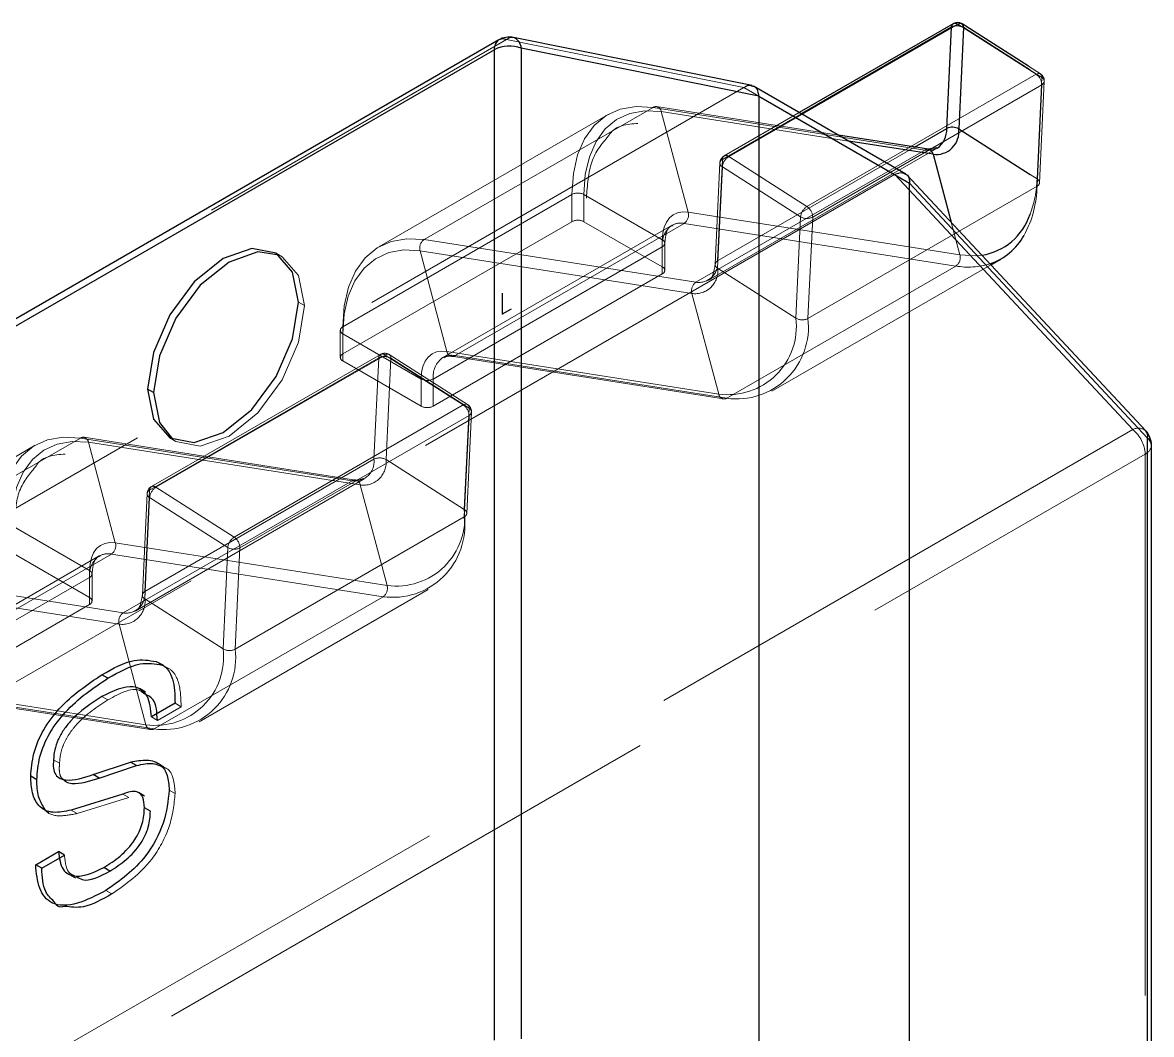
# Model space of a CAD drawing. Header units: millimetres. Extents: x 0 to 841, y 0 to 2287.
# Drawn here: x 587.422 to 590.07, y 216.438 to 218.811 of the extents above; entities that cross this region are included whole.
import ezdxf

# ---------------------------------------------------------------- set-up
doc = ezdxf.new("R2010")
doc.units = ezdxf.units.MM
doc.header["$PDSIZE"] = -1
doc.linetypes.add('HIDDEN', pattern=[1.905, 1.27, -0.635])

msp = doc.modelspace()

# ---------------------------------------------------------------- linework, layer by layer
at = {"color": 7, "linetype": 'HIDDEN', "lineweight": 18}
for p, q in [((589.0787, 218.4969), (589.6161, 218.8072)), ((589.6161, 218.8072), (589.7997, 218.6901)), ((584.5657, 216.4668), (588.5576, 218.7713)), ((588.5576, 218.7713), (589.1146, 218.659)), ((589.7997, 218.6901), (589.2623, 218.3798)), ((589.8097, 218.6911), (589.7818, 218.7089)), ((589.8131, 218.6824), (589.7857, 218.6999)), ((584.942, 216.2503), (589.114, 218.6587)), ((589.114, 218.6587), (589.4675, 218.4546)), ((589.2757, 218.355), (589.8131, 218.6652)), ((589.802, 218.4447), (589.8131, 218.6824)), ((589.8131, 218.6652), (589.802, 218.4275)), ((589.8079, 218.4356), (589.819, 218.6733)), ((588.3643, 218.3022), (588.9017, 218.6125)), ((588.9017, 218.6125), (589.5391, 218.5124)), ((589.3366, 218.5471), (588.9096, 218.6141)), ((588.7958, 218.5957), (588.2584, 218.2855)), ((588.9206, 218.6025), (588.9835, 218.3667)), ((589.36, 218.5335), (588.9206, 218.6025)), ((589.2496, 218.5973), (589.0639, 218.4901)), ((589.2444, 218.6002), (589.068, 218.4984)), ((589.0017, 218.2022), (589.5391, 218.5124)), ((589.0301, 218.2067), (589.5675, 218.5169)), ((589.0528, 218.2524), (589.5148, 218.5191)), ((589.058, 218.482), (589.0469, 218.2443)), ((589.0639, 218.4901), (589.0528, 218.2524)), ((589.0528, 218.2352), (589.0638, 218.4729)), ((589.0638, 218.4729), (589.2474, 218.3558)), ((589.2623, 218.3798), (589.0787, 218.4969)), ((589.4675, 218.4546), (585.2956, 216.0462)), ((589.4681, 218.4549), (590.0264, 217.8565)), ((589.7857, 218.4551), (589.802, 218.4447)), ((589.802, 218.4275), (589.2646, 218.1173)), ((588.1735, 218.0978), (588.7109, 218.408)), ((588.7109, 218.3443), (588.7109, 218.408)), ((588.7392, 218.408), (588.7392, 218.3443)), ((588.7392, 218.408), (588.923, 218.3019)), ((588.9835, 218.3667), (589.621, 218.2666)), ((588.1735, 218.0341), (588.7109, 218.3443)), ((588.9742, 218.3404), (588.4368, 218.0302)), ((588.7392, 218.3443), (588.923, 218.2382)), ((589.6117, 218.2403), (588.9742, 218.3404)), ((589.2474, 218.3558), (589.2364, 218.1181)), ((589.2646, 218.1173), (589.2757, 218.355)), ((589.6007, 218.3428), (589.621, 218.2666)), ((588.9458, 218.3359), (588.4084, 218.0257)), ((588.9483, 218.3372), (588.9458, 218.3359)), ((589.0017, 218.2022), (588.3643, 218.3022)), ((588.923, 218.2382), (588.923, 218.3019)), ((588.9289, 218.2301), (588.9289, 218.2937)), ((588.0317, 218.262), (588.0176, 218.2702)), ((588.4178, 218.0401), (588.355, 218.2759)), ((588.355, 218.2759), (588.9924, 218.1759)), ((588.923, 218.2855), (588.3856, 217.9753)), ((588.923, 218.2855), (588.923, 218.2219)), ((589.0469, 218.2443), (589.0469, 218.2438)), ((589.2364, 218.1181), (589.0528, 218.2352)), ((589.6117, 218.2403), (589.0743, 217.9301)), ((589.1801, 217.9468), (589.6935, 218.2433)), ((588.923, 218.2219), (588.3856, 217.9117)), ((588.0835, 218.1476), (588.0694, 218.1557)), ((589.0553, 217.9401), (588.9924, 218.1759)), ((588.1676, 218.0896), (588.1676, 218.0259)), ((588.1735, 218.0978), (588.1735, 218.0341)), ((588.1735, 218.0178), (588.1735, 218.0814)), ((588.3573, 217.9753), (588.1735, 218.0814)), ((588.2578, 218.0247), (587.7204, 217.7145)), ((588.2619, 218.033), (587.7245, 217.7228)), ((587.7352, 217.7214), (588.2726, 218.0316)), ((588.2467, 217.787), (588.2578, 218.0247)), ((588.2726, 218.0316), (588.4562, 217.9145)), ((588.286, 218.0239), (588.2749, 217.7862)), ((588.4662, 217.9155), (588.2826, 218.0326)), ((588.4696, 217.9068), (588.286, 218.0239)), ((588.4084, 218.0257), (588.4104, 218.0267)), ((589.0553, 217.9401), (588.4178, 218.0401)), ((588.4295, 218.0285), (588.4289, 218.0285)), ((588.4289, 218.0285), (589.0663, 217.9285)), ((588.4368, 218.0302), (589.0743, 217.9301)), ((588.3573, 217.9117), (588.1735, 218.0178)), ((588.3573, 217.9753), (588.3573, 217.9117)), ((588.3856, 217.9117), (588.3856, 217.9753)), ((588.4562, 217.9145), (587.9188, 217.6043)), ((587.9322, 217.5794), (588.4696, 217.8896)), ((588.4585, 217.6691), (588.4696, 217.9068)), ((588.4696, 217.8896), (588.4585, 217.6519)), ((588.4644, 217.66), (588.4755, 217.8977)), ((590.0264, 217.8565), (586.0925, 215.5855)), ((587.0208, 217.5266), (587.5582, 217.8369)), ((587.5582, 217.8369), (588.1956, 217.7368)), ((588.2035, 217.7384), (587.5661, 217.8385)), ((587.7676, 217.8372), (587.7817, 217.829)), ((587.4523, 217.8201), (586.9149, 217.5099)), ((587.5771, 217.8269), (587.64, 217.5911)), ((588.2146, 217.7268), (587.5771, 217.8269)), ((586.1217, 215.5284), (590.0556, 217.7994)), ((587.7093, 217.4768), (588.2467, 217.787)), ((588.2749, 217.7862), (588.4585, 217.6691)), ((590.0556, 217.7994), (590.0556, 215.543)), ((587.6582, 217.4266), (588.1956, 217.7368)), ((587.6866, 217.4311), (588.224, 217.7413)), ((588.2234, 217.7419), (588.2035, 217.7384)), ((587.7145, 217.7064), (587.7034, 217.4687)), ((587.7204, 217.7145), (587.7093, 217.4768)), ((587.9188, 217.6043), (587.7352, 217.7214)), ((588.2146, 217.7268), (588.2775, 217.491)), ((587.7093, 217.4596), (587.7203, 217.6973)), ((587.7203, 217.6973), (587.9039, 217.5802)), ((588.4585, 217.6519), (587.9211, 217.3417)), ((587.3957, 217.6324), (587.5795, 217.5263)), ((587.64, 217.5911), (588.2775, 217.491)), ((587.9039, 217.5802), (587.8929, 217.3425)), ((587.9211, 217.3417), (587.9322, 217.5794)), ((587.6023, 217.5603), (587.0649, 217.2501)), ((587.6307, 217.5648), (587.0933, 217.2546)), ((587.3957, 217.5688), (587.5795, 217.4626)), ((587.6048, 217.5616), (587.6023, 217.5603)), ((588.2682, 217.4647), (587.6307, 217.5648)), ((587.6582, 217.4266), (587.0208, 217.5266)), ((587.5795, 217.4626), (587.5795, 217.5263)), ((587.0114, 217.5003), (587.6489, 217.4003)), ((587.5795, 217.5099), (587.0421, 217.1997)), ((587.5795, 217.5099), (587.5795, 217.4463)), ((587.5854, 217.4545), (587.5854, 217.5181)), ((587.7034, 217.4687), (587.7034, 217.4682)), ((587.8366, 217.1712), (588.374, 217.4815)), ((587.5795, 217.4463), (587.0421, 217.1361)), ((587.8929, 217.3425), (587.7093, 217.4596)), ((588.2682, 217.4647), (587.7308, 217.1545)), ((587.7118, 217.1645), (587.6489, 217.4003)), ((587.7502, 217.3043), (587.7361, 217.3125)), ((587.7118, 217.1645), (587.0743, 217.2645)), ((587.0933, 217.2546), (587.7308, 217.1545)), ((587.0854, 217.2529), (587.7228, 217.1529)), ((587.6227, 217.2227), (587.6086, 217.2308)), ((587.7943, 217.2066), (587.7386, 217.1745)), ((587.7943, 217.2066), (587.7801, 217.2147)), ((587.7386, 217.1745), (587.7245, 217.1826)), ((587.5091, 217.0741), (587.495, 217.0822)), ((587.7541, 217.066), (587.74, 217.0742)), ((587.6714, 216.9938), (587.5508, 216.9563)), ((587.6714, 216.9938), (587.6573, 217.0019)), ((587.7804, 217.0031), (587.7662, 217.0113)), ((587.4702, 216.9666), (587.4844, 216.9584)), ((587.5508, 216.9563), (587.5367, 216.9644)), ((587.632, 216.7675), (587.6178, 216.7757))]:
    msp.add_line(p, q, dxfattribs=at)
at = {"color": 7, "linetype": 'Continuous', "lineweight": 25}
for p, q in [((589.6054, 218.8086), (589.2444, 218.6002)), ((589.6013, 218.8003), (589.2496, 218.5973)), ((589.5902, 218.5626), (589.6013, 218.8003)), ((589.6295, 218.7995), (589.6184, 218.5618)), ((589.7818, 218.7089), (589.6261, 218.8082)), ((589.7857, 218.6999), (589.6295, 218.7995)), ((588.5393, 218.7706), (584.5474, 216.4661)), ((589.1341, 218.6635), (588.5742, 218.7763)), ((588.529, 218.7477), (584.537, 216.4432)), ((588.529, 216.4243), (588.529, 218.7477)), ((588.5923, 218.7512), (588.5923, 216.4278)), ((589.1493, 218.639), (588.5923, 218.7512)), ((589.4943, 218.456), (589.137, 218.6622)), ((589.1493, 218.6382), (589.1493, 216.107)), ((589.5029, 218.4341), (589.1493, 218.6382)), ((589.5148, 218.5191), (589.5902, 218.5626)), ((589.6184, 218.5618), (589.7857, 218.4551)), ((589.547, 218.514), (589.3366, 218.5471)), ((589.5581, 218.5024), (589.36, 218.5335)), ((589.5669, 218.5175), (589.547, 218.514)), ((589.5581, 218.5024), (589.6007, 218.3428)), ((590.0568, 217.854), (589.4966, 218.4543)), ((590.0612, 217.8364), (589.5029, 218.4347)), ((589.5029, 215.9029), (589.5029, 218.4341)), ((589.6935, 218.2433), (589.7175, 218.2571)), ((587.7299, 217.9435), (587.7158, 217.9516)), ((590.0612, 215.5799), (590.0612, 217.8364)), ((590.0703, 215.5634), (590.0703, 217.8198)), ((587.6227, 217.2735), (587.6086, 217.2817)), ((587.711, 217.2409), (587.6969, 217.249)), ((587.7801, 217.2147), (587.7245, 217.1826)), ((587.5877, 217.0474), (587.6758, 217.0769)), ((587.6018, 217.0393), (587.6899, 217.0687)), ((587.6899, 217.0687), (587.6758, 217.0769)), ((587.4558, 217.0353), (587.4416, 217.0434)), ((587.6018, 217.0393), (587.5877, 217.0474)), ((587.6573, 217.0019), (587.5367, 216.9644)), ((587.7087, 216.9969), (587.6946, 217.0051)), ((587.7224, 216.9616), (587.7083, 216.9698)), ((587.4532, 216.836), (587.5066, 216.8667)), ((587.4674, 216.8278), (587.5207, 216.8586)), ((587.5207, 216.8586), (587.5066, 216.8667)), ((587.4674, 216.8278), (587.4532, 216.836)), ((587.5324, 216.8131), (587.5465, 216.805)), ((587.6273, 216.8211), (587.6132, 216.8292))]:
    msp.add_line(p, q, dxfattribs=at)
at = {"color": 7, "linetype": 'Continuous'}
for q in [(588.5483, 218.1764), (588.5692, 218.1401)]:
    msp.add_line((588.5483, 218.128), q, dxfattribs=at)
at = {"color": 7, "linetype": 'HIDDEN', "lineweight": 18, "flags": 128}
for points in [[(589.8131, 218.6824), (589.813, 218.6853), (589.8123, 218.6878), (589.8111, 218.6898), (589.8095, 218.6912), (589.8075, 218.6919), (589.8051, 218.692), (589.8025, 218.6914), (589.7997, 218.6901)], [(588.7109, 218.408), (588.7143, 218.457), (588.7243, 218.5009), (588.7408, 218.5388), (588.7633, 218.5697), (588.7914, 218.593), (588.8243, 218.6081), (588.8614, 218.6146), (588.9017, 218.6125)], [(588.9206, 218.6025), (588.8823, 218.6046), (588.8471, 218.5984), (588.8157, 218.584), (588.7891, 218.5619), (588.7676, 218.5324), (588.7519, 218.4964), (588.7424, 218.4546), (588.7392, 218.408)], [(588.923, 218.3019), (588.9241, 218.3174), (588.9273, 218.3313), (588.9325, 218.3433), (588.9397, 218.3531), (588.9486, 218.3605), (588.959, 218.3653), (588.9707, 218.3674), (588.9835, 218.3667)], [(588.3643, 218.3022), (588.324, 218.3044), (588.2869, 218.2979), (588.254, 218.2828), (588.2259, 218.2595), (588.2034, 218.2286), (588.1869, 218.1907), (588.1769, 218.1467), (588.1735, 218.0978)], [(588.0835, 218.1476), (588.07, 218.2179), (588.0317, 218.262), (588.0244, 218.2658)], [(588.1735, 218.0814), (588.1767, 218.128), (588.1863, 218.1698), (588.2019, 218.2059), (588.2234, 218.2353), (588.2501, 218.2574), (588.2814, 218.2718), (588.3166, 218.278), (588.355, 218.2759)], [(589.621, 218.2666), (589.6577, 218.2645), (589.6725, 218.2658)], [(589.0469, 218.2438), (589.0469, 218.244), (589.0473, 218.2416), (589.0484, 218.2393), (589.0503, 218.2371), (589.0528, 218.2352)], [(587.7749, 217.8334), (587.7817, 217.829), (587.8391, 217.8179), (587.9067, 217.8414), (587.9744, 217.896), (588.0317, 217.9733), (588.07, 218.0617), (588.0835, 218.1476)], [(588.286, 218.0239), (588.2859, 218.0268), (588.2852, 218.0293), (588.284, 218.0313), (588.2824, 218.0327), (588.2804, 218.0335), (588.278, 218.0335), (588.2754, 218.0329), (588.2726, 218.0316)], [(588.4178, 218.0401), (588.4051, 218.0408), (588.3933, 218.0388), (588.3829, 218.034), (588.374, 218.0266), (588.3668, 218.0168), (588.3616, 218.0048), (588.3584, 217.9908), (588.3573, 217.9753)], [(588.4696, 217.9068), (588.4695, 217.9097), (588.4688, 217.9122), (588.4676, 217.9142), (588.466, 217.9156), (588.4639, 217.9164), (588.4616, 217.9164), (588.459, 217.9158), (588.4562, 217.9145)], [(587.3674, 217.6324), (587.3708, 217.6814), (587.3808, 217.7253), (587.3973, 217.7632), (587.4198, 217.7942), (587.4479, 217.8174), (587.4808, 217.8325), (587.5179, 217.8391), (587.5582, 217.8369)], [(587.5771, 217.8269), (587.5388, 217.829), (587.5036, 217.8228), (587.4722, 217.8084), (587.4456, 217.7863), (587.4241, 217.7568), (587.4084, 217.7208), (587.3989, 217.679), (587.3957, 217.6324)], [(587.5795, 217.5263), (587.5806, 217.5418), (587.5838, 217.5557), (587.589, 217.5677), (587.5962, 217.5776), (587.605, 217.5849), (587.6155, 217.5897), (587.6272, 217.5918), (587.64, 217.5911)], [(587.7034, 217.4682), (587.7034, 217.4684), (587.7038, 217.466), (587.7049, 217.4637), (587.7068, 217.4615), (587.7093, 217.4596)]]:
    msp.add_lwpolyline(points, dxfattribs=at)
at = {"color": 7, "linetype": 'Continuous', "lineweight": 25, "flags": 128}
for points in [[(588.0694, 218.1557), (588.0559, 218.2261), (588.0176, 218.2702), (587.9602, 218.2813), (587.8926, 218.2578), (587.8249, 218.2032), (587.7676, 218.1259), (587.7293, 218.0375), (587.7158, 217.9516)], [(588.0244, 218.2658), (587.9744, 218.2732), (587.9067, 218.2497), (587.8391, 218.1951), (587.7817, 218.1177), (587.7434, 218.0294), (587.7299, 217.9435)], [(587.7158, 217.9516), (587.7293, 217.8813), (587.7676, 217.8372), (587.8249, 217.826), (587.8926, 217.8496), (587.9602, 217.9041), (588.0176, 217.9815), (588.0559, 218.0699), (588.0694, 218.1557)], [(587.7299, 217.9435), (587.7434, 217.8731), (587.7749, 217.8334)]]:
    msp.add_lwpolyline(points, dxfattribs=at)
at = {"color": 7, "linetype": 'Continuous', "lineweight": 25}
for centre, radius, start, end in [((589.6108, 218.8007), 0.0096, 124.715, 182.5208), ((589.6146, 218.7741), 0.0294, 59.5768, 117.0045), ((589.6154, 218.7913), 0.02, 57.47, 119.9973), ((589.6203, 218.8009), 0.00929, 351.1227, 51.4323), ((588.554, 218.7501), 0.0252, 125.7154, 185.5968), ((588.5643, 218.7273), 0.05, 78.6101, 119.9973), ((588.5638, 218.7497), 0.0285, 2.9828, 68.5963), ((588.5646, 218.678), 0.0783, 69.2858, 117.0774), ((589.5653, 218.5554), 0.0535, 262.2078, 6.8265), ((589.5383, 218.5598), 0.0519, 304.1915, 3.0505), ((589.6035, 218.5364), 0.0294, 59.5768, 117.0045), ((589.5438, 218.4999), 0.0145, 10.0033, 77.1947), ((589.6504, 218.4068), 0.1427, 278.9054, 341.5167), ((589.644, 218.3837), 0.1462, 288.9534, 330.7522), ((590.0203, 217.8198), 0.05, 0, 43.019), ((590.0414, 217.8408), 0.0203, 347.5912, 40.5561), ((590.0487, 217.8188), 0.0216, 2.7397, 54.5446)]:
    msp.add_arc(centre, radius, start, end, dxfattribs=at)
at = {"color": 7, "linetype": 'HIDDEN', "lineweight": 18}
for centre, radius, start, end in [((589.6095, 218.7996), 0.00991, 53.8916, 114.7979), ((589.6056, 218.7907), 0.0196, 57.4541, 59.9863), ((589.6219, 218.7995), 0.00959, 63.9655, 127.2242), ((588.5492, 218.7517), 0.0213, 66.6949, 117.5031), ((588.5711, 218.7568), 0.0198, 80.8267, 132.9371), ((589.7822, 218.6646), 0.031, 2.7342, 55.5334), ((589.799, 218.6742), 0.02, 0, 57.47), ((589.8094, 218.6738), 0.00934, 293.1763, 66.6943), ((589.81, 218.6742), 0.00873, 290.7834, 69.2166), ((589.795, 218.666), 0.0181, 357.3498, 0.0177), ((589.799, 218.6742), 0.02, 357.3317, 0), ((588.9079, 218.6022), 0.012, 81.8307, 121.2336), ((588.9064, 218.6), 0.0145, 10.0033, 77.1947), ((589.078, 218.4811), 0.02, 119.9973, 177.3317), ((589.0725, 218.4908), 0.00862, 50.1427, 184.6745), ((589.547, 218.5543), 0.0427, 259.3206, 298.6784), ((589.5453, 218.5021), 0.012, 81.8307, 121.2336), ((589.0675, 218.4815), 0.00934, 113.1763, 246.6943), ((589.0959, 218.4697), 0.0322, 122.2312, 174.2598), ((589.0682, 218.4804), 0.0196, 57.4541, 59.9863), ((589.5513, 218.4322), 0.2508, 331.4444, 358.9304), ((589.5473, 218.4516), 0.2548, 339.3091, 358.4404), ((589.7975, 218.4353), 0.0104, 1.2778, 64.0971), ((589.7976, 218.4368), 0.0103, 295.1276, 352.9872), ((588.725, 218.3807), 0.0307, 62.6097, 117.3903), ((588.9604, 218.3601), 0.0241, 305.1152, 15.9192), ((589.2795, 218.3526), 0.0322, 122.2312, 174.2598), ((589.245, 218.3545), 0.0307, 0.8209, 55.7128), ((588.725, 218.3171), 0.0307, 62.6097, 117.3903), ((588.9663, 218.298), 0.0431, 79.3997, 114.5573), ((589.2623, 218.3812), 0.0294, 239.5768, 297.0045), ((588.9769, 218.2915), 0.0542, 125.0181, 186.2941), ((588.3781, 218.2825), 0.0241, 125.1152, 195.9192), ((588.9199, 218.2937), 0.00873, 290.7834, 69.2166), ((589.5978, 218.26), 0.0241, 305.1152, 15.9192), ((588.9199, 218.2301), 0.00873, 290.7834, 69.2166), ((588.9997, 218.2288), 0.0535, 262.2078, 6.8265), ((589.0078, 218.247), 0.0453, 262.2078, 6.8265), ((589.0572, 218.243), 0.0103, 115.1276, 172.9872), ((589.6412, 218.4035), 0.1658, 259.7282, 287.6454), ((589.0156, 218.1825), 0.0241, 125.1152, 195.9192), ((589.077, 218.099), 0.1605, 262.2078, 6.8265), ((589.0971, 218.0972), 0.1687, 262.2078, 6.8265), ((589.2513, 218.1435), 0.0294, 239.5768, 297.0045), ((588.1766, 218.0896), 0.00873, 110.7834, 249.2166), ((588.1766, 218.0259), 0.00873, 110.7834, 249.2166), ((588.2664, 218.0254), 0.00862, 50.1427, 184.6745), ((588.2711, 217.9985), 0.0294, 59.5768, 117.0045), ((588.2719, 218.0157), 0.02, 57.47, 119.9973), ((588.2621, 218.0151), 0.0196, 57.4541, 59.9863), ((588.4395, 217.9812), 0.0542, 125.0181, 186.2941), ((588.4289, 217.9879), 0.043, 79.3655, 115.4943), ((588.4321, 218.0426), 0.0145, 190.0033, 257.1947), ((588.4305, 218.0405), 0.0121, 265.202, 301.1575), ((588.3715, 218.0026), 0.0307, 242.6097, 297.3903), ((589.0682, 217.9416), 0.013, 186.6609, 297.8921), ((588.3715, 217.9389), 0.0307, 242.6097, 297.3903), ((588.4387, 217.889), 0.031, 2.7342, 55.5334), ((588.4555, 217.8986), 0.02, 0, 57.47), ((588.4659, 217.8982), 0.00934, 293.1763, 66.6943), ((588.4665, 217.8986), 0.00873, 290.7834, 69.2166), ((588.4515, 217.8904), 0.0181, 357.3498, 0.0177), ((588.4555, 217.8986), 0.02, 357.3317, 0), ((587.5644, 217.8266), 0.012, 81.8307, 121.2336), ((587.5629, 217.8244), 0.0145, 10.0033, 77.1947), ((590.0397, 217.8326), 0.0274, 51.2965, 119.1171), ((589.9775, 217.7955), 0.0782, 2.9073, 51.3092), ((590.0453, 217.8223), 0.0251, 294.3332, 354.3466), ((588.2017, 217.7816), 0.0453, 262.2078, 6.8265), ((588.2218, 217.7798), 0.0535, 262.2078, 6.8265), ((588.26, 217.7608), 0.0294, 59.5768, 117.0045), ((588.2018, 217.7265), 0.012, 81.8307, 121.2336), ((588.2003, 217.7243), 0.0145, 10.0033, 77.1947), ((587.7345, 217.7055), 0.02, 119.9973, 177.3317), ((587.724, 217.7059), 0.00934, 113.1763, 246.6943), ((587.729, 217.7152), 0.00862, 50.1427, 184.6745), ((587.7524, 217.6941), 0.0322, 122.2312, 174.2598), ((587.7247, 217.7048), 0.0196, 57.4541, 59.9863), ((588.291, 217.6319), 0.1687, 262.2078, 6.8265), ((588.2992, 217.65), 0.1605, 262.2078, 6.8265), ((588.454, 217.6598), 0.0104, 1.2778, 64.0971), ((588.4541, 217.6612), 0.0103, 295.1276, 352.9872), ((587.936, 217.577), 0.0322, 122.2312, 174.2598), ((587.9015, 217.5789), 0.0307, 0.8209, 55.7128), ((587.6169, 217.5845), 0.0241, 305.1152, 15.9192), ((587.9188, 217.6056), 0.0294, 239.5768, 297.0045), ((587.6334, 217.5159), 0.0542, 125.0181, 186.2941), ((587.6228, 217.5224), 0.0431, 79.3997, 114.5573), ((587.5764, 217.5181), 0.00873, 290.7834, 69.2166), ((587.6643, 217.4714), 0.0453, 262.2078, 6.8265), ((587.7137, 217.4675), 0.0103, 115.1276, 172.9872), ((588.2543, 217.4844), 0.0241, 305.1152, 15.9192), ((587.5764, 217.4545), 0.00873, 290.7834, 69.2166), ((587.6562, 217.4533), 0.0535, 262.2078, 6.8265), ((587.6721, 217.4069), 0.0241, 125.1152, 195.9192), ((587.7335, 217.3234), 0.1605, 262.2078, 6.8265), ((587.7536, 217.3216), 0.1687, 262.2078, 6.8265), ((587.9078, 217.3679), 0.0294, 239.5768, 297.0045), ((587.7247, 217.166), 0.013, 186.6609, 297.8921)]:
    msp.add_arc(centre, radius, start, end, dxfattribs=at)
for points, knots in [([(589.1146, 218.659), (589.1145, 218.659), (589.1143, 218.6588), (589.114, 218.6587), (589.114, 218.6587)], [0, 0, 0, 0, 0.5605067, 1, 1, 1, 1]), ([(589.1146, 218.659), (589.1192, 218.6617), (589.1256, 218.6655), (589.1308, 218.6633), (589.1322, 218.6627)], [0, 0, 0, 0, 0.715766, 1, 1, 1, 1]), ([(588.7963, 218.5448), (588.7973, 218.5463), (588.812, 218.5703), (588.8398, 218.5727), (588.8658, 218.5749)], [0, 0, 0, 0, 0.064658, 1, 1, 1, 1]), ([(588.745, 218.3998), (588.7473, 218.4299), (588.7519, 218.4928), (588.7811, 218.527), (588.7963, 218.5448)], [0, 0, 0, 0, 0.479074, 1, 1, 1, 1]), ([(589.4675, 218.4546), (589.4676, 218.4546), (589.4678, 218.4547), (589.468, 218.4548), (589.4681, 218.4549)], [0, 0, 0, 0, 0.559524, 1, 1, 1, 1]), ([(589.4681, 218.4549), (589.4734, 218.4569), (589.4834, 218.4606), (589.4902, 218.4572), (589.4933, 218.4556)], [0, 0, 0, 0, 0.542026, 1, 1, 1, 1]), ([(588.9289, 218.2937), (588.9298, 218.3027), (588.9317, 218.3209), (588.9393, 218.3332), (588.9462, 218.3349), (588.9483, 218.3355)], [0, 0, 0, 0, 0.40532, 0.821875, 1, 1, 1, 1]), ([(589.0469, 218.2443), (589.0455, 218.2358), (589.0425, 218.2186), (589.0363, 218.2082), (589.0299, 218.2073), (589.029, 218.2072)], [0, 0, 0, 0, 0.454715, 0.922015, 1, 1, 1, 1]), ([(588.4105, 218.0251), (588.4137, 218.027), (588.4185, 218.0298), (588.4264, 218.0288), (588.4289, 218.0285)], [0, 0, 0, 0, 0.693047, 1, 1, 1, 1]), ([(587.4528, 217.7692), (587.4538, 217.7708), (587.4685, 217.7947), (587.4963, 217.7971), (587.5222, 217.7993)], [0, 0, 0, 0, 0.064658, 1, 1, 1, 1]), ([(587.4015, 217.6242), (587.4038, 217.6543), (587.4084, 217.7172), (587.4376, 217.7514), (587.4528, 217.7692)], [0, 0, 0, 0, 0.479074, 1, 1, 1, 1]), ([(587.5854, 217.5181), (587.5863, 217.5271), (587.5882, 217.5453), (587.5958, 217.5576), (587.6027, 217.5594), (587.6048, 217.5599)], [0, 0, 0, 0, 0.40532, 0.821875, 1, 1, 1, 1]), ([(587.7034, 217.4687), (587.702, 217.4602), (587.699, 217.443), (587.6928, 217.4326), (587.6864, 217.4317), (587.6855, 217.4316)], [0, 0, 0, 0, 0.454715, 0.922015, 1, 1, 1, 1]), ([(587.7502, 217.3043), (587.7586, 217.3004), (587.7753, 217.2926), (587.7926, 217.2596), (587.7937, 217.2267), (587.7943, 217.2066)], [0, 0, 0, 0, 0.280017, 0.560188, 1, 1, 1, 1]), ([(587.7085, 217.2367), (587.7046, 217.24), (587.6843, 217.2566), (587.6502, 217.2378), (587.6227, 217.2227)], [0, 0, 0, 0, 0.194206, 1, 1, 1, 1]), ([(587.6227, 217.2227), (587.5973, 217.2062), (587.5654, 217.1856), (587.5326, 217.1449), (587.5193, 217.1216), (587.511, 217.0968), (587.5097, 217.0817), (587.5091, 217.0741)], [0, 0, 0, 0, 0.499082, 0.6244462, 0.7496317, 0.8747384, 1, 1, 1, 1]), ([(587.5091, 217.0741), (587.5087, 217.0674), (587.5078, 217.0541), (587.5116, 217.0413), (587.5163, 217.0377), (587.5173, 217.0369)], [0, 0, 0, 0, 0.437219, 0.873695, 1, 1, 1, 1]), ([(587.7532, 217.0642), (587.7557, 217.0635), (587.7668, 217.0602), (587.7776, 217.0387), (587.7794, 217.015), (587.7804, 217.0031)], [0, 0, 0, 0, 0.124069, 0.561634, 1, 1, 1, 1]), ([(587.7804, 217.0031), (587.7777, 216.9776), (587.7724, 216.9269), (587.7193, 216.8286), (587.6651, 216.7907), (587.632, 216.7675)], [0, 0, 0, 0, 0.281149, 0.560398, 1, 1, 1, 1]), ([(587.5508, 216.9563), (587.5365, 216.9534), (587.5078, 216.9477), (587.4804, 216.9547), (587.4741, 216.9677), (587.4739, 216.9681)], [0, 0, 0, 0, 0.492809, 0.983103, 1, 1, 1, 1]), ([(587.5207, 216.8586), (587.5223, 216.8422), (587.5247, 216.8169), (587.5423, 216.8108), (587.5486, 216.8086)], [0, 0, 0, 0, 0.646297, 1, 1, 1, 1]), ([(587.5212, 216.7384), (587.5154, 216.7375), (587.5041, 216.7359), (587.4987, 216.7453), (587.496, 216.75)], [0, 0, 0, 0, 0.5046992, 1, 1, 1, 1])]:
    msp.add_open_spline(points, degree=3, knots=knots, dxfattribs=at)
at = {"color": 7, "linetype": 'Continuous', "lineweight": 25}
for points, knots in [([(589.1322, 218.6627), (589.1349, 218.6622), (589.141, 218.6612), (589.1469, 218.6521), (589.1485, 218.6433), (589.1493, 218.639)], [0, 0, 0, 0, 0.29544, 0.660394, 1, 1, 1, 1]), ([(589.1493, 218.6382), (589.1493, 218.6384), (589.1493, 218.6386), (589.1493, 218.6389), (589.1493, 218.639)], [0, 0, 0, 0, 0.559429, 1, 1, 1, 1]), ([(589.4933, 218.4556), (589.4943, 218.4554), (589.4986, 218.4542), (589.5023, 218.4467), (589.5027, 218.4386), (589.5029, 218.4347)], [0, 0, 0, 0, 0.124912, 0.578417, 1, 1, 1, 1]), ([(589.5029, 218.4347), (589.5029, 218.4346), (589.5029, 218.4344), (589.5029, 218.4342), (589.5029, 218.4341)], [0, 0, 0, 0, 0.560423, 1, 1, 1, 1]), ([(587.6086, 217.2817), (587.6345, 217.2963), (587.6808, 217.3222), (587.7192, 217.3154), (587.7361, 217.3125)], [0, 0, 0, 0, 0.561832, 1, 1, 1, 1]), ([(587.6227, 217.2735), (587.6487, 217.2881), (587.6949, 217.314), (587.7334, 217.3073), (587.7502, 217.3043)], [0, 0, 0, 0, 0.561832, 1, 1, 1, 1]), ([(587.7361, 217.3125), (587.7444, 217.3086), (587.7612, 217.3008), (587.7785, 217.2677), (587.7795, 217.2348), (587.7801, 217.2147)], [0, 0, 0, 0, 0.280017, 0.560188, 1, 1, 1, 1]), ([(587.4416, 217.0434), (587.443, 217.061), (587.4457, 217.0962), (587.4701, 217.1543), (587.5246, 217.2256), (587.5739, 217.2586), (587.6086, 217.2817)], [0, 0, 0, 0, 0.186972, 0.373347, 0.560154, 1, 1, 1, 1]), ([(587.4558, 217.0353), (587.4571, 217.0529), (587.4599, 217.088), (587.4842, 217.1461), (587.5387, 217.2175), (587.5881, 217.2504), (587.6227, 217.2735)], [0, 0, 0, 0, 0.186972, 0.373347, 0.560154, 1, 1, 1, 1]), ([(587.7245, 217.1826), (587.7229, 217.2006), (587.7197, 217.2363), (587.6769, 217.2637), (587.6345, 217.2433), (587.6086, 217.2308)], [0, 0, 0, 0, 0.281068, 0.559952, 1, 1, 1, 1]), ([(587.6086, 217.2308), (587.5831, 217.2144), (587.5513, 217.1938), (587.5185, 217.153), (587.5051, 217.1297), (587.4968, 217.105), (587.4956, 217.0898), (587.495, 217.0822)], [0, 0, 0, 0, 0.499082, 0.6244462, 0.7496317, 0.8747384, 1, 1, 1, 1]), ([(587.7386, 217.1745), (587.7376, 217.1934), (587.736, 217.224), (587.7161, 217.2332), (587.7085, 217.2367)], [0, 0, 0, 0, 0.619236, 1, 1, 1, 1]), ([(587.495, 217.0822), (587.4945, 217.0755), (587.4935, 217.062), (587.4993, 217.0465), (587.5102, 217.0377), (587.5378, 217.0312), (587.5655, 217.0402), (587.5877, 217.0474)], [0, 0, 0, 0, 0.125132, 0.250051, 0.3751, 0.500419, 1, 1, 1, 1]), ([(587.6758, 217.0769), (587.6889, 217.0794), (587.7152, 217.0845), (587.7462, 217.0743), (587.7638, 217.0476), (587.7654, 217.0234), (587.7662, 217.0113)], [0, 0, 0, 0, 0.280633, 0.560163, 0.77988, 1, 1, 1, 1]), ([(587.6899, 217.0687), (587.7034, 217.0717), (587.7271, 217.0771), (587.7453, 217.0681), (587.7532, 217.0642)], [0, 0, 0, 0, 0.563675, 1, 1, 1, 1]), ([(587.5367, 216.9644), (587.522, 216.9612), (587.4927, 216.9547), (587.4598, 216.9697), (587.4437, 217.0029), (587.4423, 217.0299), (587.4416, 217.0434)], [0, 0, 0, 0, 0.2804409, 0.5594509, 0.7794736, 1, 1, 1, 1]), ([(587.4739, 216.9681), (587.4684, 216.9768), (587.4573, 216.9946), (587.4563, 217.0215), (587.4558, 217.0353)], [0, 0, 0, 0, 0.488259, 1, 1, 1, 1]), ([(587.5173, 217.0369), (587.5197, 217.0345), (587.5254, 217.0288), (587.5523, 217.0236), (587.5798, 217.0323), (587.6018, 217.0393)], [0, 0, 0, 0, 0.124546, 0.300111, 1, 1, 1, 1]), ([(587.7662, 217.0113), (587.7636, 216.9858), (587.7582, 216.935), (587.7051, 216.8367), (587.651, 216.7989), (587.6178, 216.7757)], [0, 0, 0, 0, 0.281149, 0.560398, 1, 1, 1, 1]), ([(587.7083, 216.9698), (587.7077, 216.9784), (587.7066, 216.9955), (587.689, 217.0123), (587.6693, 217.0059), (587.6573, 217.0019)], [0, 0, 0, 0, 0.281065, 0.560857, 1, 1, 1, 1]), ([(587.6132, 216.8292), (587.6259, 216.8376), (587.6513, 216.8541), (587.6853, 216.8897), (587.706, 216.9335), (587.7075, 216.9577), (587.7083, 216.9698)], [0, 0, 0, 0, 0.2812578, 0.5607413, 0.7798506, 1, 1, 1, 1]), ([(587.6273, 216.8211), (587.6401, 216.8294), (587.6655, 216.846), (587.6995, 216.8815), (587.7201, 216.9253), (587.7216, 216.9495), (587.7224, 216.9616)], [0, 0, 0, 0, 0.2812578, 0.5607413, 0.7798506, 1, 1, 1, 1]), ([(587.5066, 216.8667), (587.5087, 216.8514), (587.513, 216.8207), (587.5535, 216.8018), (587.5906, 216.8188), (587.6132, 216.8292)], [0, 0, 0, 0, 0.280336, 0.559431, 1, 1, 1, 1]), ([(587.6178, 216.7757), (587.5953, 216.7639), (587.5504, 216.7403), (587.4911, 216.7379), (587.4584, 216.7777), (587.455, 216.8165), (587.4532, 216.836)], [0, 0, 0, 0, 0.281051, 0.56001, 0.779449, 1, 1, 1, 1]), ([(587.496, 216.75), (587.4887, 216.7568), (587.4705, 216.7737), (587.4685, 216.8075), (587.4674, 216.8278)], [0, 0, 0, 0, 0.400148, 1, 1, 1, 1]), ([(587.5486, 216.8086), (587.553, 216.8057), (587.5728, 216.7926), (587.6035, 216.8086), (587.6273, 216.8211)], [0, 0, 0, 0, 0.2219429, 1, 1, 1, 1]), ([(587.632, 216.7675), (587.609, 216.7546), (587.5691, 216.7321), (587.5354, 216.7365), (587.5212, 216.7384)], [0, 0, 0, 0, 0.577908, 1, 1, 1, 1])]:
    msp.add_open_spline(points, degree=3, knots=knots, dxfattribs=at)
at = {"color": 7, "linetype": 'Continuous'}
msp.add_point((588.5483, 218.128), dxfattribs=at)

doc.saveas('drawing.dxf')
